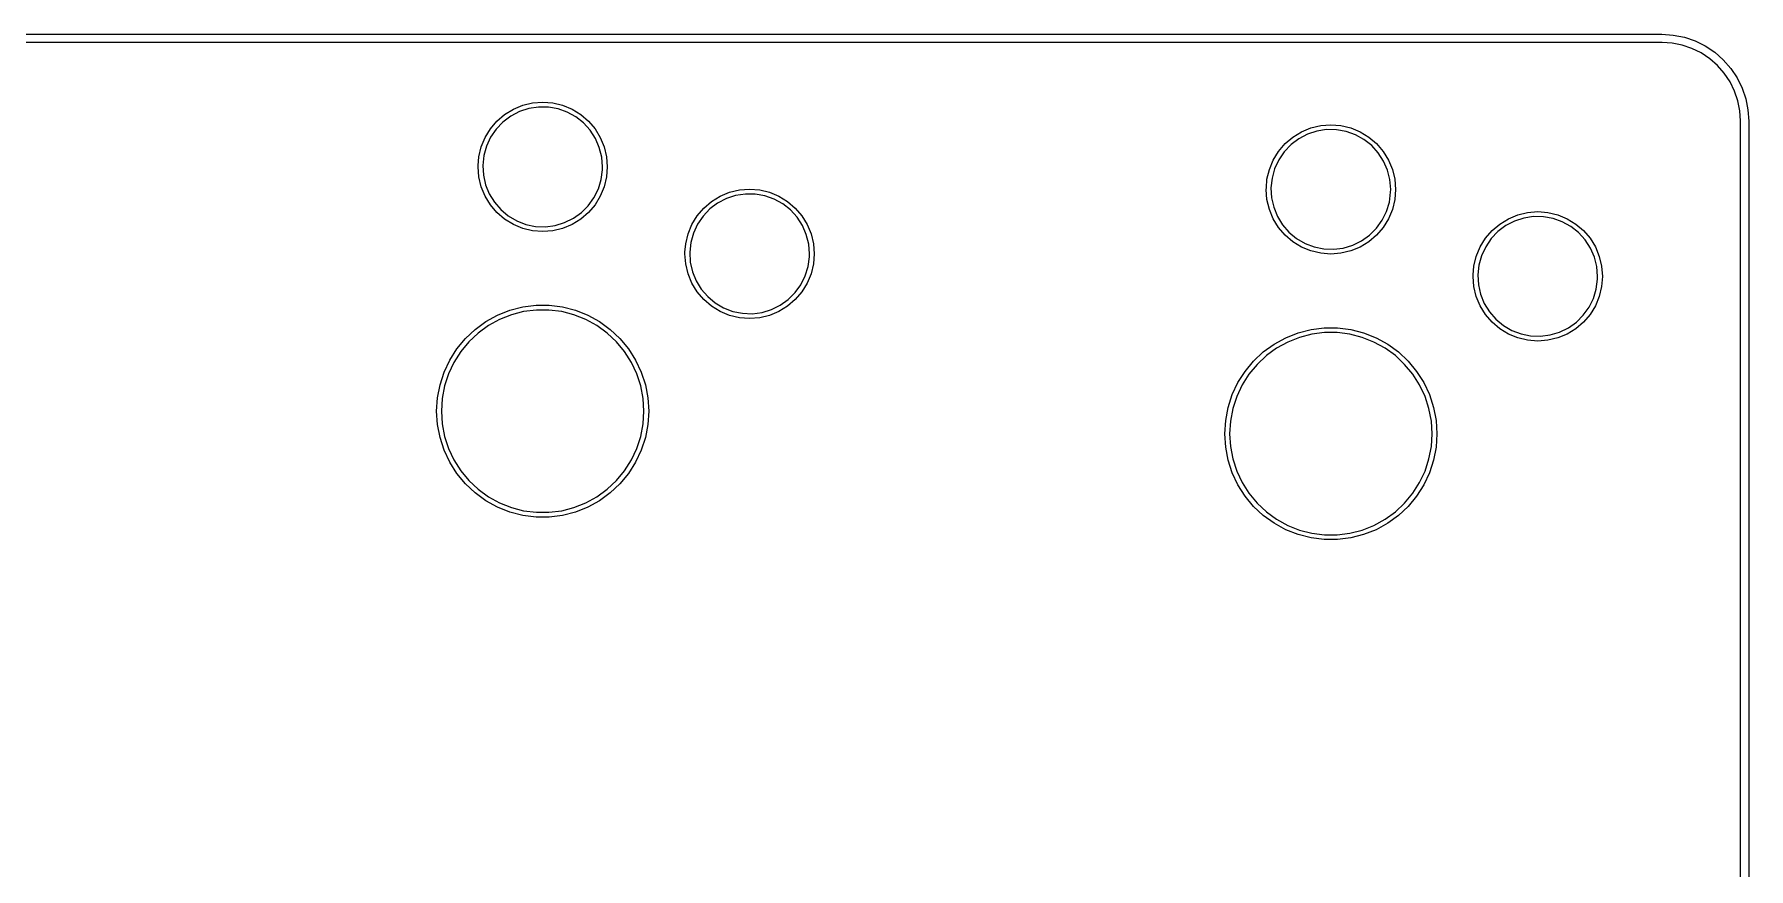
# Model space of a CAD drawing. Extents: x 0 to 11.3, y -3.7 to 0.
# Drawn here: x 9.641 to 11.273, y -0.81 to -0.017 of the extents above; entities that cross this region are included whole.
import ezdxf

# ---------------------------------------------------------------- set-up
doc = ezdxf.new("R2010")
doc.units = 0
doc.header["$MEASUREMENT"] = 0
doc.layers.add('BLACK', color=7, linetype='CONTINUOUS')

msp = doc.modelspace()

# ---------------------------------------------------------------- linework, layer by layer
at = {"layer": 'BLACK', "linetype": 'CONTINUOUS'}
for p, q in [((0.060039, -0.016732), (11.19, -0.016732)), ((11.19, -0.024606), (0.060039, -0.024606)), ((11.19, -0.016732), (11.2008, -0.01744)), ((11.1904, -0.024473), (11.19, -0.024606)), ((11.1997, -0.025087), (11.1904, -0.024473)), ((11.2094, -0.027), (11.1997, -0.025087)), ((11.2008, -0.01744), (11.2114, -0.019549)), ((11.2186, -0.030152), (11.2094, -0.027)), ((11.2114, -0.019549), (11.2216, -0.023026)), ((11.2274, -0.034489), (11.2186, -0.030152)), ((11.2216, -0.023026), (11.2313, -0.027809)), ((11.2313, -0.027809), (11.2403, -0.033817)), ((11.2356, -0.039937), (11.2274, -0.034489)), ((11.243, -0.046402), (11.2356, -0.039937)), ((11.2403, -0.033817), (11.2484, -0.040948)), ((11.2494, -0.053774), (11.243, -0.046402)), ((11.2484, -0.040948), (11.2556, -0.049079)), ((11.2549, -0.061928), (11.2494, -0.053774)), ((11.2592, -0.070722), (11.2549, -0.061928)), ((11.2556, -0.049079), (11.2616, -0.058071)), ((11.2616, -0.058071), (11.2663, -0.06777)), ((10.1154, -0.081958), (10.125, -0.081201)), ((10.125, -0.081201), (10.1346, -0.081958)), ((11.2624, -0.080007), (11.2592, -0.070722)), ((11.2643, -0.089625), (11.2624, -0.080007)), ((11.2663, -0.06777), (11.2698, -0.078011)), ((11.2698, -0.078011), (11.2719, -0.088618)), ((10.0815, -0.099218), (10.0888, -0.092949)), ((10.0946, -0.094495), (10.0872, -0.100103)), ((10.0888, -0.092949), (10.0971, -0.087906)), ((10.1029, -0.090183), (10.0946, -0.094495)), ((10.0971, -0.087906), (10.106, -0.084212)), ((10.1118, -0.087282), (10.1029, -0.090183)), ((10.106, -0.084212), (10.1154, -0.081958)), ((10.121, -0.085869), (10.1118, -0.087282)), ((10.1304, -0.085984), (10.121, -0.085869)), ((10.1396, -0.087621), (10.1304, -0.085984)), ((10.1346, -0.081958), (10.144, -0.084212)), ((10.1484, -0.090738), (10.1396, -0.087621)), ((10.144, -0.084212), (10.1529, -0.087906)), ((10.1565, -0.095252), (10.1484, -0.090738)), ((10.1529, -0.087906), (10.1612, -0.092949)), ((10.1639, -0.10104), (10.1565, -0.095252)), ((10.1612, -0.092949), (10.1685, -0.099218)), ((11.2649, -0.098998), (11.2643, -0.089625)), ((11.2719, -0.088618), (11.2726, -0.099409)), ((10.0702, -0.114789), (10.0752, -0.106559)), ((10.0752, -0.106559), (10.0815, -0.099218)), ((10.0807, -0.106854), (10.0755, -0.114569)), ((10.0872, -0.100103), (10.0807, -0.106854)), ((10.1701, -0.107947), (10.1639, -0.10104)), ((10.1685, -0.099218), (10.1748, -0.106559)), ((10.1752, -0.115788), (10.1701, -0.107947)), ((10.1748, -0.106559), (10.1798, -0.114789)), ((10.8388, -0.114406), (10.8471, -0.109362)), ((10.8529, -0.11164), (10.8446, -0.115952)), ((10.8471, -0.109362), (10.856, -0.105668)), ((10.8618, -0.108739), (10.8529, -0.11164)), ((10.856, -0.105668), (10.8654, -0.103415)), ((10.871, -0.107326), (10.8618, -0.108739)), ((10.8654, -0.103415), (10.875, -0.102657)), ((10.8804, -0.10744), (10.871, -0.107326)), ((10.875, -0.102657), (10.8846, -0.103415)), ((10.8896, -0.109078), (10.8804, -0.10744)), ((10.8846, -0.103415), (10.894, -0.105668)), ((10.8984, -0.112195), (10.8896, -0.109078)), ((10.894, -0.105668), (10.9029, -0.109362)), ((10.9065, -0.116708), (10.8984, -0.112195)), ((10.9029, -0.109362), (10.9112, -0.114406)), ((11.2648, -0.099409), (11.2649, -0.098998)), ((11.2648, -2.16634), (11.2648, -0.099409)), ((11.2726, -0.099409), (11.2726, -2.17028)), ((10.0642, -0.133093), (10.0665, -0.123707)), ((10.0665, -0.123707), (10.0702, -0.114789)), ((10.0715, -0.123039), (10.069, -0.132038)), ((10.0755, -0.114569), (10.0715, -0.123039)), ((10.1789, -0.124352), (10.1752, -0.115788)), ((10.1812, -0.133409), (10.1789, -0.124352)), ((10.1798, -0.114789), (10.1835, -0.123707)), ((10.1835, -0.123707), (10.1858, -0.133093)), ((10.8202, -0.136246), (10.8252, -0.128015)), ((10.8252, -0.128015), (10.8315, -0.120675)), ((10.8307, -0.128311), (10.8255, -0.136025)), ((10.8372, -0.121559), (10.8307, -0.128311)), ((10.8315, -0.120675), (10.8388, -0.114406)), ((10.8446, -0.115952), (10.8372, -0.121559)), ((10.9139, -0.122496), (10.9065, -0.116708)), ((10.9112, -0.114406), (10.9185, -0.120675)), ((10.9201, -0.129404), (10.9139, -0.122496)), ((10.9185, -0.120675), (10.9248, -0.128015)), ((10.9252, -0.137244), (10.9201, -0.129404)), ((10.9248, -0.128015), (10.9298, -0.136246)), ((10.0635, -0.142717), (10.0636, -0.141324)), ((10.0642, -0.15234), (10.0635, -0.142717)), ((10.0636, -0.141324), (10.0642, -0.133093)), ((10.069, -0.132038), (10.068, -0.141324)), ((10.068, -0.141324), (10.0686, -0.150647)), ((10.1807, -0.154759), (10.1819, -0.1455)), ((10.182, -0.142717), (10.1812, -0.133409)), ((10.1819, -0.1455), (10.182, -0.142717)), ((10.1858, -0.133093), (10.1865, -0.142717)), ((10.1865, -0.142717), (10.1858, -0.15234)), ((10.8142, -0.15455), (10.8165, -0.145164)), ((10.8165, -0.145164), (10.8202, -0.136246)), ((10.8215, -0.144496), (10.819, -0.153495)), ((10.8255, -0.136025), (10.8215, -0.144496)), ((10.9289, -0.145809), (10.9252, -0.137244)), ((10.9312, -0.154866), (10.9289, -0.145809)), ((10.9298, -0.136246), (10.9335, -0.145164)), ((10.9335, -0.145164), (10.9358, -0.15455)), ((10.0665, -0.161726), (10.0642, -0.15234)), ((10.0702, -0.170644), (10.0665, -0.161726)), ((10.0686, -0.150647), (10.0706, -0.159758)), ((10.0706, -0.159758), (10.0741, -0.16841)), ((10.178, -0.163694), (10.1807, -0.154759)), ((10.1835, -0.161726), (10.1798, -0.170644)), ((10.1858, -0.15234), (10.1835, -0.161726)), ((10.8135, -0.164173), (10.8136, -0.162781)), ((10.8136, -0.162781), (10.8142, -0.15455)), ((10.819, -0.153495), (10.818, -0.162781)), ((10.818, -0.162781), (10.8186, -0.172104)), ((10.932, -0.164173), (10.9312, -0.154866)), ((10.9358, -0.15455), (10.9365, -0.164173)), ((10.0752, -0.178875), (10.0702, -0.170644)), ((10.0741, -0.16841), (10.079, -0.176373)), ((10.0815, -0.186215), (10.0752, -0.178875)), ((10.079, -0.176373), (10.0851, -0.183431)), ((10.1684, -0.17965), (10.1738, -0.172066)), ((10.1748, -0.178875), (10.1685, -0.186215)), ((10.1738, -0.172066), (10.178, -0.163694)), ((10.1798, -0.170644), (10.1748, -0.178875)), ((10.2784, -0.181896), (10.2857, -0.175626)), ((10.2915, -0.177173), (10.284, -0.18278)), ((10.2857, -0.175626), (10.2939, -0.170583)), ((10.2998, -0.17286), (10.2915, -0.177173)), ((10.2939, -0.170583), (10.3028, -0.166889)), ((10.3086, -0.169959), (10.2998, -0.17286)), ((10.3028, -0.166889), (10.3122, -0.164635)), ((10.3179, -0.168547), (10.3086, -0.169959)), ((10.3122, -0.164635), (10.3219, -0.163878)), ((10.3272, -0.168661), (10.3179, -0.168547)), ((10.3219, -0.163878), (10.3315, -0.164635)), ((10.3364, -0.170298), (10.3272, -0.168661)), ((10.3315, -0.164635), (10.3409, -0.166889)), ((10.3452, -0.173416), (10.3364, -0.170298)), ((10.3409, -0.166889), (10.3498, -0.170583)), ((10.3534, -0.177929), (10.3452, -0.173416)), ((10.3498, -0.170583), (10.358, -0.175626)), ((10.3607, -0.183717), (10.3534, -0.177929)), ((10.358, -0.175626), (10.3653, -0.181896)), ((10.8142, -0.173796), (10.8135, -0.164173)), ((10.8165, -0.183183), (10.8142, -0.173796)), ((10.8186, -0.172104), (10.8206, -0.181214)), ((10.928, -0.185151), (10.9307, -0.176216)), ((10.9307, -0.176216), (10.9319, -0.166957)), ((10.9319, -0.166957), (10.932, -0.164173)), ((10.9358, -0.173796), (10.9335, -0.183183)), ((10.9365, -0.164173), (10.9358, -0.173796)), ((10.0888, -0.192484), (10.0815, -0.186215)), ((10.0851, -0.183431), (10.0923, -0.189397)), ((10.0971, -0.197527), (10.0888, -0.192484)), ((10.0923, -0.189397), (10.1004, -0.194108)), ((10.1004, -0.194108), (10.1091, -0.19744)), ((10.1458, -0.195774), (10.1542, -0.191665)), ((10.1612, -0.192484), (10.1529, -0.197527)), ((10.1542, -0.191665), (10.1618, -0.186242)), ((10.1685, -0.186215), (10.1612, -0.192484)), ((10.1618, -0.186242), (10.1684, -0.17965)), ((10.267, -0.197466), (10.2721, -0.189236)), ((10.2721, -0.189236), (10.2784, -0.181896)), ((10.2776, -0.189531), (10.2723, -0.197246)), ((10.284, -0.18278), (10.2776, -0.189531)), ((10.367, -0.190624), (10.3607, -0.183717)), ((10.3653, -0.181896), (10.3716, -0.189236)), ((10.3721, -0.198465), (10.367, -0.190624)), ((10.3716, -0.189236), (10.3767, -0.197466)), ((10.8202, -0.192101), (10.8165, -0.183183)), ((10.8252, -0.200331), (10.8202, -0.192101)), ((10.8206, -0.181214), (10.8241, -0.189867)), ((10.8241, -0.189867), (10.829, -0.197829)), ((10.9184, -0.201107), (10.9238, -0.193523)), ((10.9238, -0.193523), (10.928, -0.185151)), ((10.9298, -0.192101), (10.9248, -0.200331)), ((10.9335, -0.183183), (10.9298, -0.192101)), ((11.0357, -0.197083), (11.0439, -0.192039)), ((11.0498, -0.194317), (11.0415, -0.198629)), ((11.0439, -0.192039), (11.0528, -0.188345)), ((11.0586, -0.191416), (11.0498, -0.194317)), ((11.0528, -0.188345), (11.0622, -0.186092)), ((11.0679, -0.190003), (11.0586, -0.191416)), ((11.0622, -0.186092), (11.0719, -0.185335)), ((11.0772, -0.190117), (11.0679, -0.190003)), ((11.0719, -0.185335), (11.0815, -0.186092)), ((11.0864, -0.191755), (11.0772, -0.190117)), ((11.0815, -0.186092), (11.0909, -0.188345)), ((11.0952, -0.194872), (11.0864, -0.191755)), ((11.0909, -0.188345), (11.0998, -0.192039)), ((11.1034, -0.199386), (11.0952, -0.194872)), ((11.0998, -0.192039), (11.108, -0.197083)), ((10.106, -0.201221), (10.0971, -0.197527)), ((10.1154, -0.203475), (10.106, -0.201221)), ((10.1091, -0.19744), (10.1183, -0.199302)), ((10.125, -0.204232), (10.1154, -0.203475)), ((10.1183, -0.199302), (10.1276, -0.199644)), ((10.1346, -0.203475), (10.125, -0.204232)), ((10.1276, -0.199644), (10.1368, -0.198457)), ((10.144, -0.201221), (10.1346, -0.203475)), ((10.1368, -0.198457), (10.1458, -0.195774)), ((10.1529, -0.197527), (10.144, -0.201221)), ((10.2611, -0.215771), (10.2633, -0.206384)), ((10.2633, -0.206384), (10.267, -0.197466)), ((10.2684, -0.205717), (10.2659, -0.214716)), ((10.2723, -0.197246), (10.2684, -0.205717)), ((10.3758, -0.207029), (10.3721, -0.198465)), ((10.3781, -0.216086), (10.3758, -0.207029)), ((10.3767, -0.197466), (10.3804, -0.206384)), ((10.3804, -0.206384), (10.3826, -0.215771)), ((10.8315, -0.207671), (10.8252, -0.200331)), ((10.829, -0.197829), (10.8351, -0.204888)), ((10.8388, -0.213941), (10.8315, -0.207671)), ((10.8351, -0.204888), (10.8423, -0.210853)), ((10.8423, -0.210853), (10.8504, -0.215565)), ((10.9042, -0.213122), (10.9118, -0.207699)), ((10.9185, -0.207671), (10.9112, -0.213941)), ((10.9118, -0.207699), (10.9184, -0.201107)), ((10.9248, -0.200331), (10.9185, -0.207671)), ((11.017, -0.218923), (11.0221, -0.210692)), ((11.0221, -0.210692), (11.0284, -0.203352)), ((11.0276, -0.210988), (11.0223, -0.218703)), ((11.034, -0.204236), (11.0276, -0.210988)), ((11.0284, -0.203352), (11.0357, -0.197083)), ((11.0415, -0.198629), (11.034, -0.204236)), ((11.1107, -0.205173), (11.1034, -0.199386)), ((11.108, -0.197083), (11.1153, -0.203352)), ((11.117, -0.212081), (11.1107, -0.205173)), ((11.1153, -0.203352), (11.1216, -0.210692)), ((11.1216, -0.210692), (11.1267, -0.218923)), ((10.2603, -0.225394), (10.2604, -0.224001)), ((10.2611, -0.235017), (10.2603, -0.225394)), ((10.2604, -0.224001), (10.2611, -0.215771)), ((10.2659, -0.214716), (10.2649, -0.224001)), ((10.2649, -0.224001), (10.2654, -0.233325)), ((10.3775, -0.237436), (10.3788, -0.228177)), ((10.3788, -0.225394), (10.3781, -0.216086)), ((10.3788, -0.228177), (10.3788, -0.225394)), ((10.3826, -0.215771), (10.3834, -0.225394)), ((10.3834, -0.225394), (10.3826, -0.235017)), ((10.8471, -0.218984), (10.8388, -0.213941)), ((10.856, -0.222678), (10.8471, -0.218984)), ((10.8504, -0.215565), (10.8591, -0.218896)), ((10.8654, -0.224932), (10.856, -0.222678)), ((10.8591, -0.218896), (10.8683, -0.220758)), ((10.875, -0.225689), (10.8654, -0.224932)), ((10.8683, -0.220758), (10.8776, -0.221101)), ((10.8846, -0.224932), (10.875, -0.225689)), ((10.8776, -0.221101), (10.8868, -0.219914)), ((10.894, -0.222678), (10.8846, -0.224932)), ((10.8868, -0.219914), (10.8958, -0.21723)), ((10.9029, -0.218984), (10.894, -0.222678)), ((10.8958, -0.21723), (10.9042, -0.213122)), ((10.9112, -0.213941), (10.9029, -0.218984)), ((11.0111, -0.237227), (11.0133, -0.227841)), ((11.0133, -0.227841), (11.017, -0.218923)), ((11.0184, -0.227173), (11.0159, -0.236172)), ((11.0223, -0.218703), (11.0184, -0.227173)), ((11.1221, -0.219922), (11.117, -0.212081)), ((11.1258, -0.228486), (11.1221, -0.219922)), ((11.1267, -0.218923), (11.1304, -0.227841)), ((11.1304, -0.227841), (11.1326, -0.237227)), ((10.2633, -0.244403), (10.2611, -0.235017)), ((10.267, -0.253321), (10.2633, -0.244403)), ((10.2654, -0.233325), (10.2675, -0.242435)), ((10.2675, -0.242435), (10.271, -0.251087)), ((10.3748, -0.246372), (10.3775, -0.237436)), ((10.3804, -0.244403), (10.3767, -0.253321)), ((10.3826, -0.235017), (10.3804, -0.244403)), ((11.0104, -0.245458), (11.0111, -0.237227)), ((11.0159, -0.236172), (11.0149, -0.245458)), ((11.1281, -0.237543), (11.1258, -0.228486)), ((11.1288, -0.24685), (11.1281, -0.237543)), ((11.1326, -0.237227), (11.1334, -0.24685)), ((10.2721, -0.261552), (10.267, -0.253321)), ((10.271, -0.251087), (10.2759, -0.25905)), ((10.2759, -0.25905), (10.282, -0.266109)), ((10.3652, -0.262327), (10.3707, -0.254744)), ((10.3707, -0.254744), (10.3748, -0.246372)), ((10.3767, -0.253321), (10.3716, -0.261552)), ((11.0103, -0.24685), (11.0104, -0.245458)), ((11.0111, -0.256474), (11.0103, -0.24685)), ((11.0133, -0.26586), (11.0111, -0.256474)), ((11.0149, -0.245458), (11.0154, -0.254781)), ((11.0154, -0.254781), (11.0175, -0.263892)), ((11.1248, -0.267828), (11.1275, -0.258893)), ((11.1275, -0.258893), (11.1288, -0.249634)), ((11.1288, -0.249634), (11.1288, -0.24685)), ((11.1326, -0.256474), (11.1304, -0.26586)), ((11.1334, -0.24685), (11.1326, -0.256474)), ((10.0938, -0.279052), (10.1061, -0.275901)), ((10.1061, -0.275901), (10.1187, -0.274313)), ((10.1187, -0.274313), (10.1313, -0.274313)), ((10.1313, -0.274313), (10.1439, -0.275901)), ((10.1439, -0.275901), (10.1562, -0.279052)), ((10.2784, -0.268892), (10.2721, -0.261552)), ((10.2857, -0.275161), (10.2784, -0.268892)), ((10.282, -0.266109), (10.2892, -0.272074)), ((10.2939, -0.280205), (10.2857, -0.275161)), ((10.2892, -0.272074), (10.2972, -0.276786)), ((10.2972, -0.276786), (10.306, -0.280117)), ((10.3426, -0.278451), (10.351, -0.274342)), ((10.358, -0.275161), (10.3498, -0.280205)), ((10.351, -0.274342), (10.3586, -0.268919)), ((10.3653, -0.268892), (10.358, -0.275161)), ((10.3586, -0.268919), (10.3652, -0.262327)), ((10.3716, -0.261552), (10.3653, -0.268892)), ((11.017, -0.274778), (11.0133, -0.26586)), ((11.0221, -0.283008), (11.017, -0.274778)), ((11.0175, -0.263892), (11.021, -0.272544)), ((11.021, -0.272544), (11.0259, -0.280507)), ((11.1152, -0.283784), (11.1207, -0.2762)), ((11.1207, -0.2762), (11.1248, -0.267828)), ((11.1267, -0.274778), (11.1216, -0.283008)), ((11.1304, -0.26586), (11.1267, -0.274778)), ((10.0607, -0.297266), (10.0709, -0.289819)), ((10.0709, -0.289819), (10.082, -0.283716)), ((10.084, -0.287819), (10.0734, -0.293648)), ((10.082, -0.283716), (10.0938, -0.279052)), ((10.0952, -0.283364), (10.084, -0.287819)), ((10.1069, -0.280355), (10.0952, -0.283364)), ((10.119, -0.278839), (10.1069, -0.280355)), ((10.131, -0.278839), (10.119, -0.278839)), ((10.1431, -0.280355), (10.131, -0.278839)), ((10.1548, -0.283364), (10.1431, -0.280355)), ((10.166, -0.287819), (10.1548, -0.283364)), ((10.1562, -0.279052), (10.168, -0.283716)), ((10.1766, -0.293648), (10.166, -0.287819)), ((10.168, -0.283716), (10.1791, -0.289819)), ((10.1791, -0.289819), (10.1893, -0.297266)), ((10.3028, -0.283899), (10.2939, -0.280205)), ((10.3122, -0.286152), (10.3028, -0.283899)), ((10.306, -0.280117), (10.3151, -0.281979)), ((10.3219, -0.286909), (10.3122, -0.286152)), ((10.3151, -0.281979), (10.3244, -0.282321)), ((10.3315, -0.286152), (10.3219, -0.286909)), ((10.3244, -0.282321), (10.3337, -0.281134)), ((10.3409, -0.283899), (10.3315, -0.286152)), ((10.3337, -0.281134), (10.3426, -0.278451)), ((10.3498, -0.280205), (10.3409, -0.283899)), ((11.0284, -0.290349), (11.0221, -0.283008)), ((11.0259, -0.280507), (11.032, -0.287565)), ((11.0357, -0.296618), (11.0284, -0.290349)), ((11.032, -0.287565), (11.0392, -0.293531)), ((11.0392, -0.293531), (11.0472, -0.298242)), ((11.101, -0.295799), (11.1086, -0.290376)), ((11.1153, -0.290349), (11.108, -0.296618)), ((11.1086, -0.290376), (11.1152, -0.283784)), ((11.1216, -0.283008), (11.1153, -0.290349)), ((10.0434, -0.315701), (10.0515, -0.305939)), ((10.0548, -0.309043), (10.047, -0.318366)), ((10.0515, -0.305939), (10.0607, -0.297266)), ((10.0636, -0.30076), (10.0548, -0.309043)), ((10.0734, -0.293648), (10.0636, -0.30076)), ((10.1864, -0.30076), (10.1766, -0.293648)), ((10.1952, -0.309043), (10.1864, -0.30076)), ((10.1893, -0.297266), (10.1985, -0.305939)), ((10.203, -0.318366), (10.1952, -0.309043)), ((10.1985, -0.305939), (10.2066, -0.315701)), ((10.8209, -0.311276), (10.832, -0.305172)), ((10.834, -0.309275), (10.8234, -0.315104)), ((10.832, -0.305172), (10.8438, -0.300509)), ((10.8452, -0.304821), (10.834, -0.309275)), ((10.8438, -0.300509), (10.8561, -0.297358)), ((10.8569, -0.301812), (10.8452, -0.304821)), ((10.8561, -0.297358), (10.8687, -0.29577)), ((10.869, -0.300295), (10.8569, -0.301812)), ((10.8687, -0.29577), (10.8813, -0.29577)), ((10.881, -0.300295), (10.869, -0.300295)), ((10.8931, -0.301812), (10.881, -0.300295)), ((10.8813, -0.29577), (10.8939, -0.297358)), ((10.9048, -0.304821), (10.8931, -0.301812)), ((10.8939, -0.297358), (10.9062, -0.300509)), ((10.916, -0.309275), (10.9048, -0.304821)), ((10.9062, -0.300509), (10.918, -0.305172)), ((10.9266, -0.315104), (10.916, -0.309275)), ((10.918, -0.305172), (10.9291, -0.311276)), ((11.0439, -0.301661), (11.0357, -0.296618)), ((11.0528, -0.305355), (11.0439, -0.301661)), ((11.0472, -0.298242), (11.056, -0.301574)), ((11.0622, -0.307609), (11.0528, -0.305355)), ((11.056, -0.301574), (11.0651, -0.303436)), ((11.0719, -0.308366), (11.0622, -0.307609)), ((11.0651, -0.303436), (11.0744, -0.303778)), ((11.0815, -0.307609), (11.0719, -0.308366)), ((11.0744, -0.303778), (11.0837, -0.302591)), ((11.0909, -0.305355), (11.0815, -0.307609)), ((11.0837, -0.302591), (11.0926, -0.299908)), ((11.0998, -0.301661), (11.0909, -0.305355)), ((11.0926, -0.299908), (11.101, -0.295799)), ((11.108, -0.296618), (11.0998, -0.301661)), ((10.0366, -0.326398), (10.0434, -0.315701)), ((10.047, -0.318366), (10.0406, -0.328582)), ((10.2094, -0.328582), (10.203, -0.318366)), ((10.2066, -0.315701), (10.2134, -0.326398)), ((10.8015, -0.327396), (10.8107, -0.318723)), ((10.8136, -0.322217), (10.8048, -0.3305)), ((10.8107, -0.318723), (10.8209, -0.311276)), ((10.8234, -0.315104), (10.8136, -0.322217)), ((10.9364, -0.322217), (10.9266, -0.315104)), ((10.9291, -0.311276), (10.9393, -0.318723)), ((10.9452, -0.3305), (10.9364, -0.322217)), ((10.9393, -0.318723), (10.9485, -0.327396)), ((10.0273, -0.349911), (10.0312, -0.337861)), ((10.0312, -0.337861), (10.0366, -0.326398)), ((10.0354, -0.339531), (10.0317, -0.351038)), ((10.0406, -0.328582), (10.0354, -0.339531)), ((10.2146, -0.339531), (10.2094, -0.328582)), ((10.2134, -0.326398), (10.2188, -0.337861)), ((10.2183, -0.351038), (10.2146, -0.339531)), ((10.2188, -0.337861), (10.2227, -0.349911)), ((10.7866, -0.347855), (10.7934, -0.337157)), ((10.797, -0.339823), (10.7906, -0.350039)), ((10.7934, -0.337157), (10.8015, -0.327396)), ((10.8048, -0.3305), (10.797, -0.339823)), ((10.953, -0.339823), (10.9452, -0.3305)), ((10.9485, -0.327396), (10.9566, -0.337157)), ((10.9594, -0.350039), (10.953, -0.339823)), ((10.9566, -0.337157), (10.9634, -0.347855)), ((10.0249, -0.362356), (10.0273, -0.349911)), ((10.0317, -0.351038), (10.0294, -0.362924)), ((10.2206, -0.362924), (10.2183, -0.351038)), ((10.2227, -0.349911), (10.2251, -0.362356)), ((10.7812, -0.359318), (10.7866, -0.347855)), ((10.7906, -0.350039), (10.7854, -0.360987)), ((10.9646, -0.360987), (10.9594, -0.350039)), ((10.9634, -0.347855), (10.9688, -0.359318)), ((10.0241, -0.375), (10.0249, -0.362356)), ((10.0249, -0.387644), (10.0241, -0.375)), ((10.0294, -0.362924), (10.0286, -0.375)), ((10.0286, -0.375), (10.0294, -0.387076)), ((10.2214, -0.375), (10.2206, -0.362924)), ((10.2206, -0.387076), (10.2214, -0.375)), ((10.2251, -0.362356), (10.2259, -0.375)), ((10.2259, -0.375), (10.2251, -0.387644)), ((10.7749, -0.383812), (10.7773, -0.371367)), ((10.7773, -0.371367), (10.7812, -0.359318)), ((10.7817, -0.372495), (10.7794, -0.384381)), ((10.7854, -0.360987), (10.7817, -0.372495)), ((10.9683, -0.372495), (10.9646, -0.360987)), ((10.9706, -0.384381), (10.9683, -0.372495)), ((10.9688, -0.359318), (10.9727, -0.371367)), ((10.9727, -0.371367), (10.9751, -0.383812)), ((10.0273, -0.400089), (10.0249, -0.387644)), ((10.0294, -0.387076), (10.0317, -0.398962)), ((10.2183, -0.398962), (10.2206, -0.387076)), ((10.2251, -0.387644), (10.2227, -0.400089)), ((10.7741, -0.396457), (10.7749, -0.383812)), ((10.7794, -0.384381), (10.7786, -0.396457)), ((10.9714, -0.396457), (10.9706, -0.384381)), ((10.9751, -0.383812), (10.9759, -0.396457)), ((10.0312, -0.412139), (10.0273, -0.400089)), ((10.0317, -0.398962), (10.0354, -0.410469)), ((10.2146, -0.410469), (10.2183, -0.398962)), ((10.2227, -0.400089), (10.2188, -0.412139)), ((10.7749, -0.409101), (10.7741, -0.396457)), ((10.7786, -0.396457), (10.7794, -0.408533)), ((10.9706, -0.408533), (10.9714, -0.396457)), ((10.9759, -0.396457), (10.9751, -0.409101)), ((10.0366, -0.423602), (10.0312, -0.412139)), ((10.0354, -0.410469), (10.0406, -0.421418)), ((10.0434, -0.434299), (10.0366, -0.423602)), ((10.0406, -0.421418), (10.047, -0.431634)), ((10.203, -0.431634), (10.2094, -0.421418)), ((10.2134, -0.423602), (10.2066, -0.434299)), ((10.2094, -0.421418), (10.2146, -0.410469)), ((10.2188, -0.412139), (10.2134, -0.423602)), ((10.7773, -0.421546), (10.7749, -0.409101)), ((10.7812, -0.433595), (10.7773, -0.421546)), ((10.7794, -0.408533), (10.7817, -0.420418)), ((10.7817, -0.420418), (10.7854, -0.431926)), ((10.9646, -0.431926), (10.9683, -0.420418)), ((10.9683, -0.420418), (10.9706, -0.408533)), ((10.9727, -0.421546), (10.9688, -0.433595)), ((10.9751, -0.409101), (10.9727, -0.421546)), ((10.0515, -0.444061), (10.0434, -0.434299)), ((10.047, -0.431634), (10.0548, -0.440957)), ((10.1952, -0.440957), (10.203, -0.431634)), ((10.2066, -0.434299), (10.1985, -0.444061)), ((10.7866, -0.445059), (10.7812, -0.433595)), ((10.7854, -0.431926), (10.7906, -0.442874)), ((10.9594, -0.442874), (10.9646, -0.431926)), ((10.9688, -0.433595), (10.9634, -0.445059)), ((10.0607, -0.452734), (10.0515, -0.444061)), ((10.0548, -0.440957), (10.0636, -0.44924)), ((10.0709, -0.460181), (10.0607, -0.452734)), ((10.0636, -0.44924), (10.0734, -0.456352)), ((10.0734, -0.456352), (10.084, -0.462181)), ((10.166, -0.462181), (10.1766, -0.456352)), ((10.1766, -0.456352), (10.1864, -0.44924)), ((10.1893, -0.452734), (10.1791, -0.460181)), ((10.1864, -0.44924), (10.1952, -0.440957)), ((10.1985, -0.444061), (10.1893, -0.452734)), ((10.7934, -0.455756), (10.7866, -0.445059)), ((10.7906, -0.442874), (10.797, -0.453091)), ((10.8015, -0.465518), (10.7934, -0.455756)), ((10.797, -0.453091), (10.8048, -0.462414)), ((10.9452, -0.462414), (10.953, -0.453091)), ((10.9566, -0.455756), (10.9485, -0.465518)), ((10.953, -0.453091), (10.9594, -0.442874)), ((10.9634, -0.445059), (10.9566, -0.455756)), ((10.082, -0.466284), (10.0709, -0.460181)), ((10.0938, -0.470948), (10.082, -0.466284)), ((10.084, -0.462181), (10.0952, -0.466636)), ((10.1061, -0.474099), (10.0938, -0.470948)), ((10.0952, -0.466636), (10.1069, -0.469645)), ((10.1069, -0.469645), (10.119, -0.471161)), ((10.119, -0.471161), (10.131, -0.471161)), ((10.131, -0.471161), (10.1431, -0.469645)), ((10.1431, -0.469645), (10.1548, -0.466636)), ((10.1562, -0.470948), (10.1439, -0.474099)), ((10.1548, -0.466636), (10.166, -0.462181)), ((10.168, -0.466284), (10.1562, -0.470948)), ((10.1791, -0.460181), (10.168, -0.466284)), ((10.8107, -0.474191), (10.8015, -0.465518)), ((10.8048, -0.462414), (10.8136, -0.470697)), ((10.8136, -0.470697), (10.8234, -0.477809)), ((10.9266, -0.477809), (10.9364, -0.470697)), ((10.9364, -0.470697), (10.9452, -0.462414)), ((10.9485, -0.465518), (10.9393, -0.474191)), ((10.1187, -0.475687), (10.1061, -0.474099)), ((10.1313, -0.475687), (10.1187, -0.475687)), ((10.1439, -0.474099), (10.1313, -0.475687)), ((10.8209, -0.481637), (10.8107, -0.474191)), ((10.832, -0.487741), (10.8209, -0.481637)), ((10.8234, -0.477809), (10.834, -0.483638)), ((10.8438, -0.492405), (10.832, -0.487741)), ((10.834, -0.483638), (10.8452, -0.488092)), ((10.8452, -0.488092), (10.8569, -0.491102)), ((10.8931, -0.491102), (10.9048, -0.488092)), ((10.9048, -0.488092), (10.916, -0.483638)), ((10.918, -0.487741), (10.9062, -0.492405)), ((10.916, -0.483638), (10.9266, -0.477809)), ((10.9291, -0.481637), (10.918, -0.487741)), ((10.9393, -0.474191), (10.9291, -0.481637)), ((10.8561, -0.495556), (10.8438, -0.492405)), ((10.8687, -0.497143), (10.8561, -0.495556)), ((10.8569, -0.491102), (10.869, -0.492618)), ((10.8813, -0.497143), (10.8687, -0.497143)), ((10.869, -0.492618), (10.881, -0.492618)), ((10.881, -0.492618), (10.8931, -0.491102)), ((10.8939, -0.495556), (10.8813, -0.497143)), ((10.9062, -0.492405), (10.8939, -0.495556))]:
    msp.add_line(p, q, dxfattribs=at)

doc.saveas('drawing.dxf')
